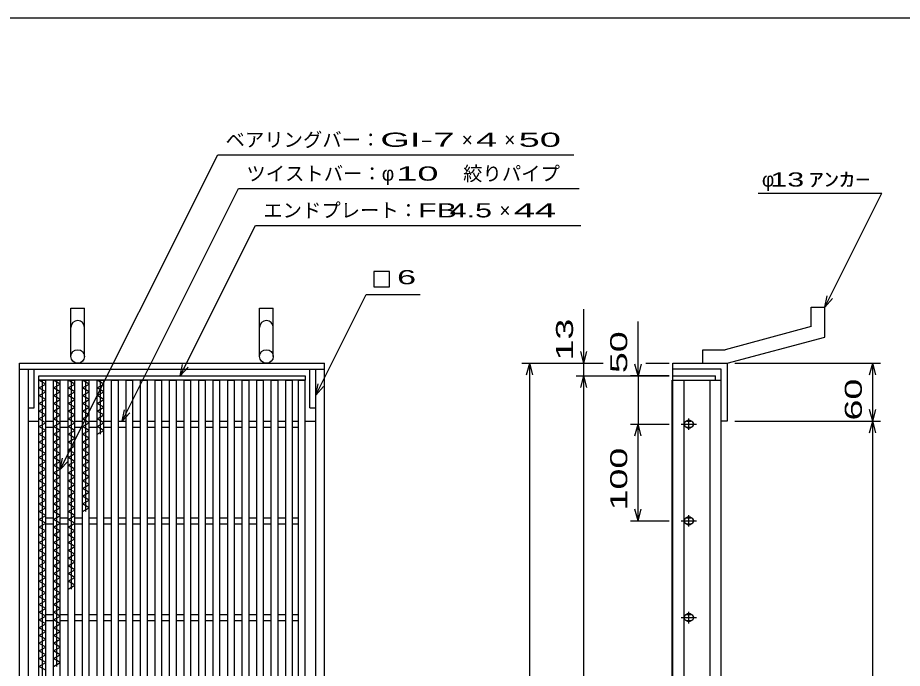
# Model space of a CAD drawing. Units: millimetres, scale not verified. Extents: x -1456 to 1389, y -1026 to 839.
# Drawn here: x -840 to 74, y 166 to 839 of the extents above; entities that cross this region are included whole.
import ezdxf
from ezdxf.enums import TextEntityAlignment as Align

# ---------------------------------------------------------------- set-up
doc = ezdxf.new("R2010")
doc.units = ezdxf.units.MM
doc.header["$LTSCALE"] = 8
for name, color, linetype, lineweight in [('0_2', 150, 'Continuous', 25), ('16', 3, 'Continuous', 25), ('19', 6, 'Continuous', 25), ('22', 4, 'Continuous', 25)]:
    doc.layers.add(name, color=color, linetype=linetype, lineweight=lineweight)
doc.styles.add('ベクトル', font='')
doc.styles.get('ベクトル').set_extended_font_data('ベクトル')

msp = doc.modelspace()

# ---------------------------------------------------------------- linework, layer by layer
at = {"layer": '0_2'}
msp.add_line((-1379.2, 838.8), (1388.8, 838.8), dxfattribs=at)
at = {"layer": '16'}
for p, q in [((-818, 468.5), (-543, 468.5)), ((-818, 464), (-818, 468.5)), ((-543, 468.5), (-543, 464)), ((-163, 468.5), (-119, 468.5)), ((-163, 464), (-163, 468.5)), ((-119, 464), (-119, 468.5)), ((-543, 464), (-818, 464)), ((-818, -227), (-818, 464)), ((-818, 464), (-811, 464)), ((-811, 460), (-818, 464)), ((-818, 456), (-811, 460)), ((-814.5, 88), (-814.5, 464)), ((-811, -227), (-811, 464)), ((-803, -172.5), (-803, 464)), ((-803, 464), (-796, 464)), ((-796, 460), (-803, 464)), ((-803, 456), (-796, 460)), ((-799.5, 168), (-799.5, 464)), ((-796, -172.5), (-796, 464)), ((-788, -227), (-788, 464)), ((-788, 464), (-781, 464)), ((-781, 460), (-788, 464)), ((-788, 456), (-781, 460)), ((-784.5, 248), (-784.5, 464)), ((-781, -227), (-781, 464)), ((-773, -227), (-773, 464)), ((-773, 464), (-766, 464)), ((-766, 460), (-773, 464)), ((-773, 456), (-766, 460)), ((-769.5, 328), (-769.5, 464)), ((-766, -227), (-766, 464)), ((-758, -227), (-758, 464)), ((-758, 464), (-751, 464)), ((-751, 460), (-758, 464)), ((-758, 456), (-751, 460)), ((-754.5, 408), (-754.5, 464)), ((-751, -227), (-751, 464)), ((-743, -227), (-743, 464)), ((-743, 464), (-736, 464)), ((-736, -227), (-736, 464)), ((-728, -227), (-728, 464)), ((-728, 464), (-721, 464)), ((-721, -227), (-721, 464)), ((-713, -227), (-713, 464)), ((-713, 464), (-706, 464)), ((-706, -227), (-706, 464)), ((-698, -227), (-698, 464)), ((-698, 464), (-691, 464)), ((-691, -227), (-691, 464)), ((-683, -227), (-683, 464)), ((-683, 464), (-676, 464)), ((-676, -227), (-676, 464)), ((-668, -227), (-668, 464)), ((-668, 464), (-661, 464)), ((-661, -227), (-661, 464)), ((-653, -227), (-653, 464)), ((-653, 464), (-646, 464)), ((-646, -227), (-646, 464)), ((-638, -227), (-638, 464)), ((-638, 464), (-631, 464)), ((-631, -227), (-631, 464)), ((-623, -227), (-623, 464)), ((-623, 464), (-616, 464)), ((-616, -227), (-616, 464)), ((-608, -227), (-608, 464)), ((-608, 464), (-601, 464)), ((-601, -227), (-601, 464)), ((-593, -227), (-593, 464)), ((-593, 464), (-586, 464)), ((-586, -227), (-586, 464)), ((-578, -227), (-578, 464)), ((-578, 464), (-571, 464)), ((-571, -227), (-571, 464)), ((-563, -172.5), (-563, 464)), ((-563, 464), (-556, 464)), ((-556, -172.5), (-556, 464)), ((-550, -227), (-550, 464)), ((-550, 464), (-543, 464)), ((-543, -227), (-543, 464)), ((-163.7, -227), (-163.7, 464)), ((-163.7, 464), (-163, 464)), ((-163, 464), (-119, 464)), ((-163, -227), (-163, 464)), ((-163, 464), (-113, 464)), ((-151.5, -178.67), (-151.5, 464)), ((-124.5, -227), (-124.5, 464)), ((-113, -227), (-113, 464)), ((-811, 452), (-818, 456)), ((-818, 448), (-811, 452)), ((-811, 444), (-818, 448)), ((-796, 452), (-803, 456)), ((-803, 448), (-796, 452)), ((-796, 444), (-803, 448)), ((-781, 452), (-788, 456)), ((-788, 448), (-781, 452)), ((-781, 444), (-788, 448)), ((-766, 452), (-773, 456)), ((-773, 448), (-766, 452)), ((-766, 444), (-773, 448)), ((-751, 452), (-758, 456)), ((-758, 448), (-751, 452)), ((-751, 444), (-758, 448)), ((-818, 440), (-811, 444)), ((-811, 436), (-818, 440)), ((-803, 440), (-796, 444)), ((-796, 436), (-803, 440)), ((-788, 440), (-781, 444)), ((-781, 436), (-788, 440)), ((-773, 440), (-766, 444)), ((-766, 436), (-773, 440)), ((-758, 440), (-751, 444)), ((-751, 436), (-758, 440)), ((-818, 432), (-811, 436)), ((-811, 428), (-818, 432)), ((-803, 432), (-796, 436)), ((-796, 428), (-803, 432)), ((-788, 432), (-781, 436)), ((-781, 428), (-788, 432)), ((-773, 432), (-766, 436)), ((-766, 428), (-773, 432)), ((-758, 432), (-751, 436)), ((-751, 428), (-758, 432)), ((-818, 424), (-811, 428)), ((-811, 420), (-818, 424)), ((-811, 421.5), (-803, 421.5)), ((-803, 424), (-796, 428)), ((-796, 420), (-803, 424)), ((-796, 421.5), (-788, 421.5)), ((-788, 424), (-781, 428)), ((-781, 420), (-788, 424)), ((-781, 421.5), (-773, 421.5)), ((-773, 424), (-766, 428)), ((-766, 420), (-773, 424)), ((-766, 421.5), (-758, 421.5)), ((-758, 424), (-751, 428)), ((-751, 420), (-758, 424)), ((-751, 421.5), (-743, 421.5)), ((-736, 421.5), (-728, 421.5)), ((-721, 421.5), (-713, 421.5)), ((-706, 421.5), (-698, 421.5)), ((-691, 421.5), (-683, 421.5)), ((-676, 421.5), (-668, 421.5)), ((-661, 421.5), (-653, 421.5)), ((-646, 421.5), (-638, 421.5)), ((-631, 421.5), (-623, 421.5)), ((-616, 421.5), (-608, 421.5)), ((-601, 421.5), (-593, 421.5)), ((-586, 421.5), (-578, 421.5)), ((-571, 421.5), (-563, 421.5)), ((-556, 421.5), (-550, 421.5)), ((-148.5, 421.5), (-144.5, 421.5)), ((-146.5, 412.5), (-146.5, 424.5)), ((-818, 416), (-811, 420)), ((-811, 412), (-818, 416)), ((-818, 408), (-811, 412)), ((-811, 415.5), (-803, 415.5)), ((-803, 416), (-796, 420)), ((-796, 412), (-803, 416)), ((-803, 408), (-796, 412)), ((-796, 415.5), (-788, 415.5)), ((-788, 416), (-781, 420)), ((-781, 412), (-788, 416)), ((-788, 408), (-781, 412)), ((-781, 415.5), (-773, 415.5)), ((-773, 416), (-766, 420)), ((-766, 412), (-773, 416)), ((-773, 408), (-766, 412)), ((-766, 415.5), (-758, 415.5)), ((-758, 416), (-751, 420)), ((-751, 412), (-758, 416)), ((-758, 408), (-751, 412)), ((-751, 415.5), (-743, 415.5)), ((-736, 415.5), (-728, 415.5)), ((-721, 415.5), (-713, 415.5)), ((-706, 415.5), (-698, 415.5)), ((-691, 415.5), (-683, 415.5)), ((-676, 415.5), (-668, 415.5)), ((-661, 415.5), (-653, 415.5)), ((-646, 415.5), (-638, 415.5)), ((-631, 415.5), (-623, 415.5)), ((-616, 415.5), (-608, 415.5)), ((-601, 415.5), (-593, 415.5)), ((-586, 415.5), (-578, 415.5)), ((-571, 415.5), (-563, 415.5)), ((-556, 415.5), (-550, 415.5)), ((-154.5, 418.5), (-138.5, 418.5)), ((-148.5, 415.5), (-144.5, 415.5)), ((-811, 404), (-818, 408)), ((-818, 400), (-811, 404)), ((-796, 404), (-803, 408)), ((-803, 400), (-796, 404)), ((-781, 404), (-788, 408)), ((-788, 400), (-781, 404)), ((-766, 404), (-773, 408)), ((-773, 400), (-766, 404)), ((-811, 396), (-818, 400)), ((-818, 392), (-811, 396)), ((-796, 396), (-803, 400)), ((-803, 392), (-796, 396)), ((-781, 396), (-788, 400)), ((-788, 392), (-781, 396)), ((-766, 396), (-773, 400)), ((-773, 392), (-766, 396)), ((-811, 388), (-818, 392)), ((-818, 384), (-811, 388)), ((-811, 380), (-818, 384)), ((-796, 388), (-803, 392)), ((-803, 384), (-796, 388)), ((-796, 380), (-803, 384)), ((-781, 388), (-788, 392)), ((-788, 384), (-781, 388)), ((-781, 380), (-788, 384)), ((-766, 388), (-773, 392)), ((-773, 384), (-766, 388)), ((-766, 380), (-773, 384)), ((-818, 376), (-811, 380)), ((-811, 372), (-818, 376)), ((-803, 376), (-796, 380)), ((-796, 372), (-803, 376)), ((-788, 376), (-781, 380)), ((-781, 372), (-788, 376)), ((-773, 376), (-766, 380)), ((-766, 372), (-773, 376)), ((-818, 368), (-811, 372)), ((-811, 364), (-818, 368)), ((-803, 368), (-796, 372)), ((-796, 364), (-803, 368)), ((-788, 368), (-781, 372)), ((-781, 364), (-788, 368)), ((-773, 368), (-766, 372)), ((-766, 364), (-773, 368)), ((-818, 360), (-811, 364)), ((-811, 356), (-818, 360)), ((-803, 360), (-796, 364)), ((-796, 356), (-803, 360)), ((-788, 360), (-781, 364)), ((-781, 356), (-788, 360)), ((-773, 360), (-766, 364)), ((-766, 356), (-773, 360)), ((-818, 352), (-811, 356)), ((-811, 348), (-818, 352)), ((-818, 344), (-811, 348)), ((-803, 352), (-796, 356)), ((-796, 348), (-803, 352)), ((-803, 344), (-796, 348)), ((-788, 352), (-781, 356)), ((-781, 348), (-788, 352)), ((-788, 344), (-781, 348)), ((-773, 352), (-766, 356)), ((-766, 348), (-773, 352)), ((-773, 344), (-766, 348)), ((-811, 340), (-818, 344)), ((-818, 336), (-811, 340)), ((-796, 340), (-803, 344)), ((-803, 336), (-796, 340)), ((-781, 340), (-788, 344)), ((-788, 336), (-781, 340)), ((-766, 340), (-773, 344)), ((-773, 336), (-766, 340)), ((-811, 332), (-818, 336)), ((-818, 328), (-811, 332)), ((-796, 332), (-803, 336)), ((-803, 328), (-796, 332)), ((-781, 332), (-788, 336)), ((-788, 328), (-781, 332)), ((-766, 332), (-773, 336)), ((-773, 328), (-766, 332)), ((-811, 324), (-818, 328)), ((-818, 320), (-811, 324)), ((-811, 316), (-818, 320)), ((-811, 321.5), (-803, 321.5)), ((-796, 324), (-803, 328)), ((-803, 320), (-796, 324)), ((-796, 316), (-803, 320)), ((-796, 321.5), (-788, 321.5)), ((-781, 324), (-788, 328)), ((-788, 320), (-781, 324)), ((-781, 316), (-788, 320)), ((-781, 321.5), (-773, 321.5)), ((-766, 321.5), (-758, 321.5)), ((-751, 321.5), (-743, 321.5)), ((-736, 321.5), (-728, 321.5)), ((-721, 321.5), (-713, 321.5)), ((-706, 321.5), (-698, 321.5)), ((-691, 321.5), (-683, 321.5)), ((-676, 321.5), (-668, 321.5)), ((-661, 321.5), (-653, 321.5)), ((-646, 321.5), (-638, 321.5)), ((-631, 321.5), (-623, 321.5)), ((-616, 321.5), (-608, 321.5)), ((-601, 321.5), (-593, 321.5)), ((-586, 321.5), (-578, 321.5)), ((-571, 321.5), (-563, 321.5)), ((-556, 321.5), (-550, 321.5)), ((-148.5, 321.5), (-144.5, 321.5)), ((-146.5, 312.5), (-146.5, 324.5)), ((-818, 312), (-811, 316)), ((-811, 308), (-818, 312)), ((-811, 315.5), (-803, 315.5)), ((-803, 312), (-796, 316)), ((-796, 308), (-803, 312)), ((-796, 315.5), (-788, 315.5)), ((-788, 312), (-781, 316)), ((-781, 308), (-788, 312)), ((-781, 315.5), (-773, 315.5)), ((-766, 315.5), (-758, 315.5)), ((-751, 315.5), (-743, 315.5)), ((-736, 315.5), (-728, 315.5)), ((-721, 315.5), (-713, 315.5)), ((-706, 315.5), (-698, 315.5)), ((-691, 315.5), (-683, 315.5)), ((-676, 315.5), (-668, 315.5)), ((-661, 315.5), (-653, 315.5)), ((-646, 315.5), (-638, 315.5)), ((-631, 315.5), (-623, 315.5)), ((-616, 315.5), (-608, 315.5)), ((-601, 315.5), (-593, 315.5)), ((-586, 315.5), (-578, 315.5)), ((-571, 315.5), (-563, 315.5)), ((-556, 315.5), (-550, 315.5)), ((-154.5, 318.5), (-138.5, 318.5)), ((-148.5, 315.5), (-144.5, 315.5)), ((-818, 304), (-811, 308)), ((-811, 300), (-818, 304)), ((-803, 304), (-796, 308)), ((-796, 300), (-803, 304)), ((-788, 304), (-781, 308)), ((-781, 300), (-788, 304)), ((-818, 296), (-811, 300)), ((-811, 292), (-818, 296)), ((-803, 296), (-796, 300)), ((-796, 292), (-803, 296)), ((-788, 296), (-781, 300)), ((-781, 292), (-788, 296)), ((-818, 288), (-811, 292)), ((-811, 284), (-818, 288)), ((-818, 280), (-811, 284)), ((-803, 288), (-796, 292)), ((-796, 284), (-803, 288)), ((-803, 280), (-796, 284)), ((-788, 288), (-781, 292)), ((-781, 284), (-788, 288)), ((-788, 280), (-781, 284)), ((-811, 276), (-818, 280)), ((-818, 272), (-811, 276)), ((-796, 276), (-803, 280)), ((-803, 272), (-796, 276)), ((-781, 276), (-788, 280)), ((-788, 272), (-781, 276)), ((-811, 268), (-818, 272)), ((-818, 264), (-811, 268)), ((-796, 268), (-803, 272)), ((-803, 264), (-796, 268)), ((-781, 268), (-788, 272)), ((-788, 264), (-781, 268)), ((-811, 260), (-818, 264)), ((-818, 256), (-811, 260)), ((-811, 252), (-818, 256)), ((-796, 260), (-803, 264)), ((-803, 256), (-796, 260)), ((-796, 252), (-803, 256)), ((-781, 260), (-788, 264)), ((-788, 256), (-781, 260)), ((-781, 252), (-788, 256)), ((-818, 248), (-811, 252)), ((-811, 244), (-818, 248)), ((-803, 248), (-796, 252)), ((-796, 244), (-803, 248)), ((-788, 248), (-781, 252)), ((-818, 240), (-811, 244)), ((-811, 236), (-818, 240)), ((-803, 240), (-796, 244)), ((-796, 236), (-803, 240)), ((-818, 232), (-811, 236)), ((-811, 228), (-818, 232)), ((-803, 232), (-796, 236)), ((-796, 228), (-803, 232)), ((-818, 224), (-811, 228)), ((-811, 220), (-818, 224)), ((-818, 216), (-811, 220)), ((-811, 221.5), (-803, 221.5)), ((-803, 224), (-796, 228)), ((-796, 220), (-803, 224)), ((-803, 216), (-796, 220)), ((-796, 221.5), (-788, 221.5)), ((-781, 221.5), (-773, 221.5)), ((-766, 221.5), (-758, 221.5)), ((-751, 221.5), (-743, 221.5)), ((-736, 221.5), (-728, 221.5)), ((-721, 221.5), (-713, 221.5)), ((-706, 221.5), (-698, 221.5)), ((-691, 221.5), (-683, 221.5)), ((-676, 221.5), (-668, 221.5)), ((-661, 221.5), (-653, 221.5)), ((-646, 221.5), (-638, 221.5)), ((-631, 221.5), (-623, 221.5)), ((-616, 221.5), (-608, 221.5)), ((-601, 221.5), (-593, 221.5)), ((-586, 221.5), (-578, 221.5)), ((-571, 221.5), (-563, 221.5)), ((-556, 221.5), (-550, 221.5)), ((-148.5, 221.5), (-144.5, 221.5)), ((-146.5, 212.5), (-146.5, 224.5)), ((-811, 212), (-818, 216)), ((-818, 208), (-811, 212)), ((-811, 215.5), (-803, 215.5)), ((-796, 212), (-803, 216)), ((-803, 208), (-796, 212)), ((-796, 215.5), (-788, 215.5)), ((-781, 215.5), (-773, 215.5)), ((-766, 215.5), (-758, 215.5)), ((-751, 215.5), (-743, 215.5)), ((-736, 215.5), (-728, 215.5)), ((-721, 215.5), (-713, 215.5)), ((-706, 215.5), (-698, 215.5)), ((-691, 215.5), (-683, 215.5)), ((-676, 215.5), (-668, 215.5)), ((-661, 215.5), (-653, 215.5)), ((-646, 215.5), (-638, 215.5)), ((-631, 215.5), (-623, 215.5)), ((-616, 215.5), (-608, 215.5)), ((-601, 215.5), (-593, 215.5)), ((-586, 215.5), (-578, 215.5)), ((-571, 215.5), (-563, 215.5)), ((-556, 215.5), (-550, 215.5)), ((-154.5, 218.5), (-138.5, 218.5)), ((-148.5, 215.5), (-144.5, 215.5)), ((-811, 204), (-818, 208)), ((-818, 200), (-811, 204)), ((-796, 204), (-803, 208)), ((-803, 200), (-796, 204)), ((-811, 196), (-818, 200)), ((-818, 192), (-811, 196)), ((-811, 188), (-818, 192)), ((-796, 196), (-803, 200)), ((-803, 192), (-796, 196)), ((-796, 188), (-803, 192)), ((-818, 184), (-811, 188)), ((-811, 180), (-818, 184)), ((-803, 184), (-796, 188)), ((-796, 180), (-803, 184)), ((-818, 176), (-811, 180)), ((-811, 172), (-818, 176)), ((-803, 176), (-796, 180)), ((-796, 172), (-803, 176)), ((-818, 168), (-811, 172)), ((-811, 164), (-818, 168)), ((-803, 168), (-796, 172))]:
    msp.add_line(p, q, dxfattribs=at)
for centre, radius, start, end in [((-148.5, 418.5), 3, 90, 270), ((-146.5, 418.5), 4, 46.6, 133.4), ((-144.5, 418.5), 3, 270, 90), ((-146.5, 418.5), 4, 226.6, 313.4), ((-148.5, 318.5), 3, 90, 270), ((-146.5, 318.5), 4, 46.6, 133.4), ((-144.5, 318.5), 3, 270, 90), ((-146.5, 318.5), 4, 226.6, 313.4), ((-148.5, 218.5), 3, 90, 270), ((-146.5, 218.5), 4, 46.6, 133.4), ((-144.5, 218.5), 3, 270, 90), ((-146.5, 218.5), 4, 226.6, 313.4)]:
    msp.add_arc(centre, radius, start, end, dxfattribs=at)
at = {"layer": '19'}
for p, q in [((-20, 539.5), (-6, 539.5)), ((-20, 519.5), (-20, 539.5)), ((-6, 508.5), (-6, 539.5)), ((-785, 488.5), (-785, 538.5)), ((-785, 538.5), (-771, 538.5)), ((-771, 488.5), (-771, 538.5)), ((-590, 488.5), (-590, 538.5)), ((-590, 538.5), (-576, 538.5)), ((-576, 488.5), (-576, 538.5)), ((-20, 519.5), (-109, 495.5)), ((-107, 481.5), (-6, 508.5)), ((-132, 495.5), (-109, 495.5)), ((-132, 481.5), (-132, 495.5)), ((-838, 481.5), (-523, 481.5)), ((-838, -244.5), (-838, 481.5)), ((-838, 475.5), (-523, 475.5)), ((-829, -238.5), (-829, 475.5)), ((-829, 475.5), (-823, 475.5)), ((-829, 435.5), (-829, 475.5)), ((-823, 435.5), (-823, 475.5)), ((-538, 475.5), (-532, 475.5)), ((-538, 435.5), (-538, 475.5)), ((-532, -238.5), (-532, 475.5)), ((-532, 435.5), (-532, 475.5)), ((-523, -244.5), (-523, 481.5)), ((-163, 468.5), (-163, 481.5)), ((-163, 475.5), (-163, 481.5)), ((-163, 481.5), (-107, 481.5)), ((-113, 475.5), (-163, 475.5)), ((-132, 481.5), (-107, 481.5)), ((-113, 421.5), (-113, 475.5)), ((-107, 481.5), (-107, 421.5)), ((-829, 435.5), (-823, 435.5)), ((-538, 435.5), (-532, 435.5)), ((-829, 421.5), (-818, 421.5)), ((-543, 421.5), (-532, 421.5)), ((-107, 421.5), (-113, 421.5))]:
    msp.add_line(p, q, dxfattribs=at)
for centre in [(-778, 488.5), (-583, 488.5)]:
    msp.add_circle(centre, 7, dxfattribs=at)
for centre in [(-778, 518.5), (-583, 518.5)]:
    msp.add_arc(centre, 7, 0, 180, dxfattribs=at)
at = {"layer": '22'}
for p, q in [((-796, 371.5), (-633.25, 697)), ((-633.25, 697), (-265.25, 697)), ((-732, 421.5), (-611.75, 662)), ((-611.75, 662), (-259.75, 662)), ((-75, 657.5), (53, 657.5)), ((-6, 539.5), (53, 657.5)), ((-672, 468.5), (-594.25, 624)), ((-594.25, 624), (-258.25, 624)), ((-456, 576.5), (-472, 576.5)), ((-472, 576.5), (-472, 560.5)), ((-456, 560.5), (-456, 576.5)), ((-472, 560.5), (-456, 560.5)), ((-532, 448.5), (-480, 552.5)), ((-480, 552.5), (-424, 552.5)), ((-6, 539.5), (-3.6, 551.18)), ((-6, 539.5), (2, 548.3)), ((-255, 481.5), (-255, 537.5)), ((-199, 468.5), (-199, 524.5)), ((-255, 481.5), (-258.2, 493.5)), ((-255, 481.5), (-251.8, 493.5)), ((-672, 468.5), (-669.6, 480.18)), ((-672, 468.5), (-664, 477.3)), ((-319, 481.5), (-235, 481.5)), ((-314.2, 469.5), (-311, 481.5)), ((-307.8, 469.5), (-311, 481.5)), ((-311, -244.5), (-311, 481.5)), ((-263, 481.5), (-235, 481.5)), ((-255, 468.5), (-255, 481.5)), ((-199, 468.5), (-202.2, 480.5)), ((-195.8, 480.5), (-199, 468.5)), ((-191, 481.5), (-167, 481.5)), ((-191, 481.5), (-167, 481.5)), ((-99, 481.5), (51.4, 481.5)), ((40.2, 469.5), (43.4, 481.5)), ((46.6, 469.5), (43.4, 481.5)), ((43.4, 421.5), (43.4, 481.5)), ((-263, 468.5), (-167, 468.5)), ((-258.2, 456.5), (-255, 468.5)), ((-251.8, 456.5), (-255, 468.5)), ((-255, -231.5), (-255, 468.5)), ((-167, 468.5), (-207, 468.5)), ((-199, 468.5), (-199, 418.5)), ((-532, 448.5), (-529.6, 460.18)), ((-532, 448.5), (-524, 457.3)), ((-732, 421.5), (-729.6, 433.18)), ((-732, 421.5), (-724, 430.3)), ((43.4, 421.5), (40.2, 433.5)), ((43.4, 421.5), (46.6, 433.5)), ((-99, 421.5), (51.4, 421.5)), ((40.2, 409.5), (43.4, 421.5)), ((46.6, 409.5), (43.4, 421.5)), ((43.4, -184.5), (43.4, 421.5)), ((-207, 418.5), (-167, 418.5)), ((-202.2, 406.5), (-199, 418.5)), ((-195.8, 406.5), (-199, 418.5)), ((-199, 318.5), (-199, 418.5)), ((-796, 371.5), (-793.6, 383.18)), ((-796, 371.5), (-788, 380.3)), ((-199, 318.5), (-202.2, 330.5)), ((-199, 318.5), (-195.8, 330.5)), ((-207, 318.5), (-167, 318.5))]:
    msp.add_line(p, q, dxfattribs=at)

# ---------------------------------------------------------------- texts
at = {"layer": '22', "color": 2, "style": 'ベクトル'}
for s, p in [('ベアリングバー：', (-625.25, 712.6)), ('×', (-381.25, 712.6)), ('×', (-337.25, 712.6)), ('ツイストバー：', (-603.75, 677.6)), ('絞りパイプ', (-379.75, 677.6)), ('φ', (-463.75, 677.6)), ('φ', (-71, 671.5)), ('エンドプレート：', (-586.25, 639.6)), ('×', (-342.25, 639.6))]:
    msp.add_text(s, height=14.66, dxfattribs=at).set_placement(p, align=Align.MIDDLE_LEFT)
for s, width, p in [('GI-', 2, (-465.25, 712.6)), (' 7 ', 2, (-421.25, 712.6)), (' 4 ', 2, (-377.25, 712.6)), (' 50 ', 2, (-333.25, 712.6)), (' 10 ', 2, (-459.75, 677.6)), (' 13 ', 1.6, (-71, 671.5)), ('ｱﾝｶｰ', 1.6, (-23, 671.5)), ('FB', 1.6, (-426.25, 639.6)), (' 4.5 ', 1.6, (-402.25, 639.6)), (' 44 ', 2, (-338.25, 639.6)), ('6', 1.8, (-448, 570.5))]:
    msp.add_text(s, height=14.66, dxfattribs=dict(at, width=width)).set_placement(p, align=Align.MIDDLE_LEFT)
at = {"layer": '22', "color": 2, "style": 'ベクトル', "width": 1.65}
for s, p in [(' 13 ', (-275, 473.5)), (' 50 ', (-219, 460.5)), (' 60 ', (23.4, 411.5)), (' 100 ', (-219, 318.5))]:
    msp.add_text(s, height=17.6, rotation=90, dxfattribs=at).set_placement(p, align=Align.MIDDLE_LEFT)

doc.saveas('drawing.dxf')
